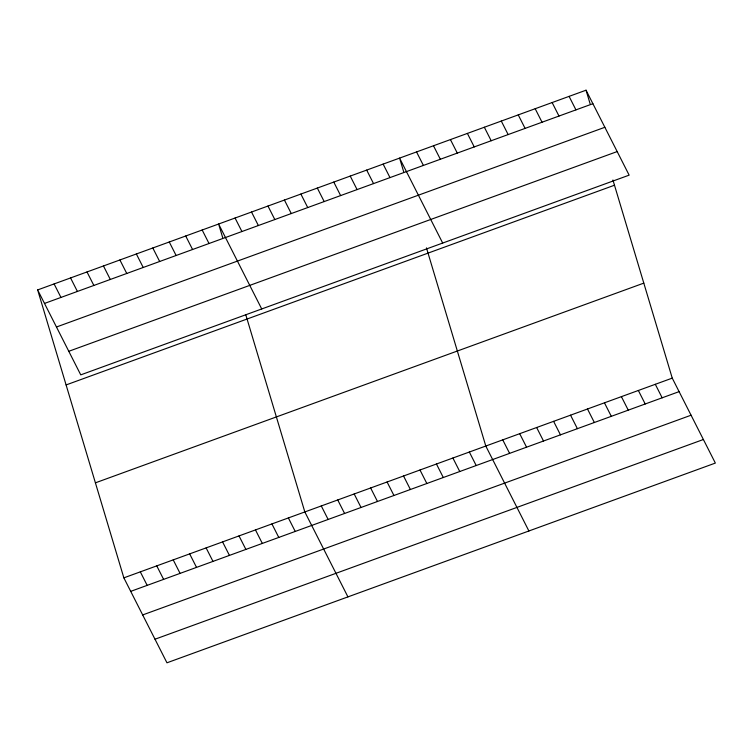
<?xml version="1.0" encoding="UTF-8"?>
<svg xmlns="http://www.w3.org/2000/svg" width="753" height="753" viewBox="0 0 753 753"><rect width="100%" height="100%" fill="white"/><g stroke="black" fill="none" stroke-linecap="round" stroke-linejoin="round"><path stroke-width="1.13" d="M37.65 289.924L586.041 90.2L629.141 175.148L80.75 374.872L37.65 289.924L123.859 577.852L166.959 662.8L715.35 463.076L672.25 378.128L612.923 179.995M44.502 303.431L592.893 103.707M56.466 327L604.857 127.285M68.787 351.293L617.178 151.569M66.104 384.934L614.495 185.219M95.415 482.833L643.806 283.119M123.859 577.852L672.25 378.128M130.721 591.359L679.102 391.635M142.675 614.937L691.066 415.214M154.996 639.222L703.387 439.507M569.089 96.375L575.941 109.882M552.137 102.549L558.99 116.056M535.185 108.724L542.038 122.231M655.308 384.303L662.16 397.81M518.243 114.889L525.095 128.396M638.356 390.478L645.208 403.985M501.291 121.064L508.143 134.571M621.404 396.652L628.256 410.159M484.339 127.238L491.191 140.745M604.452 402.827L611.304 416.334M467.387 133.413L474.239 146.92M587.5 409.001L594.352 422.508M450.435 139.587L457.287 153.094M570.548 415.176L577.4 428.683M433.483 145.762L440.345 159.269M553.606 421.341L560.458 434.848M416.541 151.927L423.393 165.444M536.654 427.516L543.506 441.023M442.679 243.05L399.589 158.102L403.655 171.675M383.136 164.098L389.988 177.604M519.702 433.69L526.554 447.197M366.683 170.084L373.535 183.591M502.75 439.865L509.602 453.372M350.23 176.08L357.082 189.587M528.898 530.987L485.798 446.04L426.471 247.897M333.777 182.075L340.629 195.582M469.345 452.026L476.197 465.533M317.333 188.062L324.185 201.569M452.901 458.022L459.754 471.529M300.88 194.058L307.732 207.564M436.448 464.008L443.301 477.515M284.427 200.044L291.279 213.551M419.995 470.004L426.847 483.511M267.974 206.04L274.826 219.547M403.542 476L410.394 489.506M251.521 212.026L258.373 225.533M387.089 481.986L393.941 495.493M235.068 218.022L241.92 231.529M370.636 487.982L377.488 501.489M261.715 308.956L218.615 224.008L222.681 237.59M354.183 493.968L361.035 507.475M202.171 230.004L209.023 243.511M337.739 499.964L344.592 513.471M185.718 236L192.57 249.507M321.286 505.95L328.139 519.457M169.265 241.986L176.117 255.493M347.933 596.894L304.833 511.946L245.817 314.858M152.812 247.982L159.664 261.489M288.38 517.932L295.232 531.439M136.359 253.968L143.211 267.475M271.927 523.928L278.779 537.435M119.906 259.964L126.758 273.471M255.474 529.924L262.326 543.431M103.453 265.95L110.305 279.457M239.021 535.91L245.883 549.417M87.009 271.946L93.861 285.453M222.577 541.906L229.43 555.413M70.556 277.932L77.408 291.439M206.124 547.892L212.977 561.399M54.103 283.928L60.955 297.435M189.671 553.888L196.524 567.395M173.218 559.874L180.071 573.381M156.765 565.87L163.617 579.377M140.312 571.856L147.164 585.363M586.041 90.2L590.107 103.773"/></g></svg>
